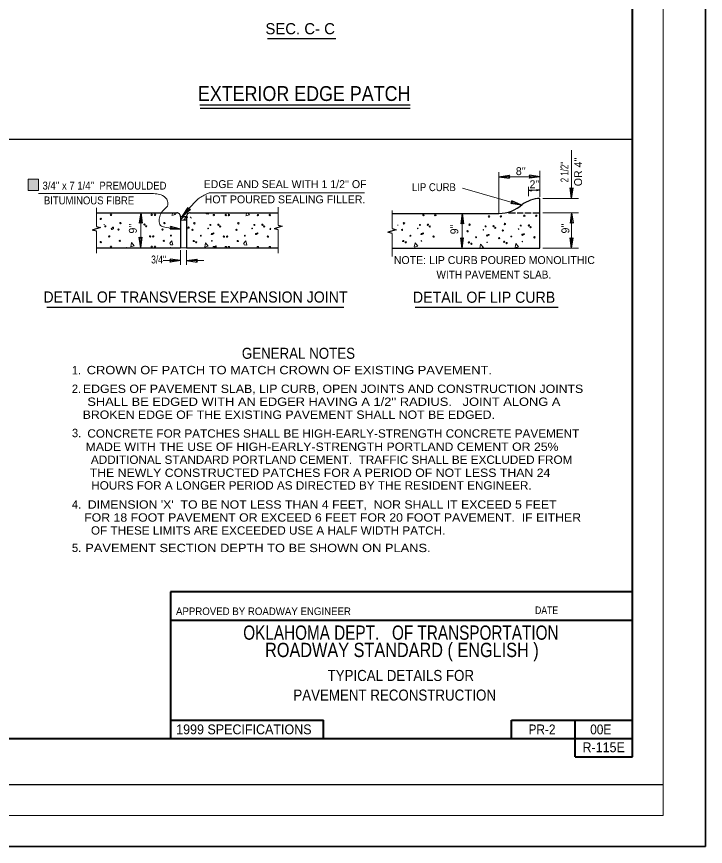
# Model space of a CAD drawing. Extents: x 68 to 441, y -138 to 136.
# Drawn here: x 328.4 to 440.5, y -137.9 to -2.9 of the extents above; entities that cross this region are included whole.
import ezdxf
from ezdxf.enums import TextEntityAlignment as Align

# ---------------------------------------------------------------- set-up
doc = ezdxf.new("R2010")
doc.units = 0
doc.header["$LTSCALE"] = 0.51
doc.layers.add('1', color=7, linetype='Continuous', lineweight=13)

msp = doc.modelspace()

# ---------------------------------------------------------------- hatches: boundary and pattern name
at = {"layer": '1'}
msp.add_hatch(color=256, dxfattribs=at).paths.add_polyline_path([(330.2957, -31.1747), (332.0129, -31.1747), (332.0129, -29.3795), (330.2957, -29.3795)])

# ---------------------------------------------------------------- linework, layer by layer
for p, q in [((433.6647, -132.8843), (433.665, 97.1185)), ((418.75, -24.6595), (418.7493, -32.4799)), ((406.9072, -28.2027), (406.9067, -34.9188)), ((413.5695, -28.0197), (413.5693, -32.2261)), ((406.907, -28.9643), (413.5695, -28.9641)), ((400.9651, -30.8035), (410.575, -33.5704)), ((411.7215, -30.6205), (411.7215, -32.104)), ((331.9697, -31.6999), (350.7002, -31.6999)), ((359.7751, -31.5774), (385.0364, -31.5774)), ((411.7215, -31.1587), (413.5695, -31.1587)), ((414.0362, -32.4801), (419.8657, -32.4798)), ((341.4106, -34.0003), (341.4106, -37.059)), ((348.6258, -34.8259), (348.6256, -40.506)), ((353.7261, -35.2407), (353.8051, -34.8262)), ((365.7578, -35.2765), (365.8432, -34.8267)), ((371.0146, -33.8861), (371.0146, -36.8302)), ((389.5528, -34.4625), (389.5528, -37.4066)), ((400.9349, -34.9187), (400.9347, -40.5984)), ((414.0364, -34.8168), (419.866, -34.8163)), ((418.7492, -34.8164), (418.7485, -40.5989)), ((355.6438, -35.4303), (355.1013, -35.9996)), ((355.306, -35.4305), (355.1016, -35.6449)), ((356.0777, -35.4672), (355.5677, -36.0026)), ((356.0777, -35.8441), (355.9264, -36.0026)), ((371.002, -37.6037), (371.002, -41.3804)), ((341.398, -37.8325), (341.398, -41.3804)), ((389.5402, -38.1801), (389.5402, -41.9568)), ((355.1013, -40.9282), (355.1013, -43.2911)), ((356.0772, -40.9282), (356.0772, -43.2908)), ((414.0367, -40.5989), (419.8662, -40.5987)), ((352.2836, -42.6148), (355.1013, -42.6148)), ((356.0772, -42.615), (358.8791, -42.615)), ((73.6602, -132.8843), (433.6647, -132.8843))]:
    msp.add_line(p, q, dxfattribs=at)
at = {"layer": '1', "lineweight": 40}
for p, q in [((428.6644, -120.384), (428.6647, 84.6188)), ((353.4857, -96.4908), (353.4857, -120.384)), ((428.6644, -96.4908), (353.4857, -96.4908)), ((353.4857, -101.1383), (428.6644, -101.1383)), ((353.4857, -117.4051), (378.3603, -117.4051)), ((378.3603, -120.384), (378.3603, -117.4051)), ((408.984, -120.384), (408.984, -117.4051)), ((408.984, -117.4051), (428.6644, -117.4051)), ((419.3115, -123.3628), (419.3115, -117.4051)), ((103.6606, -120.384), (428.6644, -120.384)), ((428.6644, -123.3628), (428.6644, -120.384)), ((419.3115, -123.3628), (428.6644, -123.3628))]:
    msp.add_line(p, q, dxfattribs=at)
at = {"layer": '1', "lineweight": 25}
for p, q in [((369.2771, -6.4445), (380.3587, -6.4447)), ((392.469, -17.3305), (358.2385, -17.3313)), ((392.469, -17.8563), (358.3181, -17.8573)), ((103.6606, -22.8616), (428.6644, -22.8616)), ((406.907, -28.9643), (408.61, -28.7302)), ((406.907, -28.9643), (408.61, -29.1982)), ((413.5695, -28.9641), (411.8665, -28.7302)), ((413.5695, -28.9641), (411.8665, -29.1982)), ((418.7493, -32.4799), (418.5155, -30.7769)), ((418.7493, -32.4799), (418.5155, -30.7769)), ((418.7493, -32.4799), (418.9835, -30.7769)), ((418.7493, -32.4799), (418.9835, -30.7769)), ((411.7215, -31.1589), (412.236, -31.0882)), ((411.7215, -31.1589), (412.2357, -31.2297)), ((413.5387, -31.1589), (413.0243, -31.0882)), ((413.5387, -31.1589), (413.0246, -31.2297)), ((410.575, -33.5704), (408.8737, -33.3241)), ((410.575, -33.5704), (409.0032, -32.8744)), ((413.5695, -40.5989), (413.5693, -32.4801)), ((341.4106, -34.8259), (354.4975, -34.8262)), ((348.6258, -34.8259), (348.3918, -36.5289)), ((348.6258, -34.8259), (348.3918, -36.5289)), ((348.6258, -34.8259), (348.8597, -36.5289)), ((348.6258, -34.8259), (348.8597, -36.5289)), ((355.4353, -35.3819), (356.3692, -33.9387)), ((355.4353, -35.3819), (356.7239, -34.2442)), ((356.6815, -34.8264), (371.0146, -34.8269)), ((389.5528, -34.9186), (406.9067, -34.9188)), ((400.9349, -34.9187), (400.7008, -36.6217)), ((400.9349, -34.9187), (401.1688, -36.6217)), ((408.4504, -34.8171), (409.6082, -34.8168)), ((409.8924, -34.8168), (410.8678, -34.8168)), ((411.1522, -34.8166), (412.1678, -34.8166)), ((412.4114, -34.8166), (413.5695, -34.8166)), ((418.7492, -34.8164), (418.515, -36.5194)), ((418.7492, -34.8164), (418.983, -36.5194)), ((355.1016, -35.4305), (355.1013, -40.506)), ((355.1016, -35.4305), (356.0777, -35.4303)), ((356.0777, -35.4303), (356.0772, -40.506)), ((341.398, -37.8325), (340.7132, -37.6497)), ((355.1104, -37.4952), (353.3914, -37.5011)), ((355.1104, -37.4952), (353.4536, -37.0373)), ((371.002, -37.6037), (370.3171, -37.4209)), ((348.6256, -40.506), (348.3917, -38.803)), ((348.6256, -40.506), (348.8597, -38.803)), ((389.5402, -38.1801), (388.8553, -37.9973)), ((400.9347, -40.5984), (400.7007, -38.8954)), ((400.9347, -40.5984), (401.1687, -38.8954)), ((418.7485, -40.5989), (418.5147, -38.8959)), ((418.7485, -40.5989), (418.9827, -38.8959)), ((341.398, -40.5057), (355.1013, -40.506)), ((356.0772, -40.506), (371.002, -40.5065)), ((389.5402, -40.5984), (413.5695, -40.5989)), ((355.1013, -42.6148), (353.3983, -42.3807)), ((355.1013, -42.6148), (353.3983, -42.8487)), ((356.0772, -42.615), (357.7802, -42.381)), ((356.0772, -42.615), (357.7802, -42.849)), ((333.3479, -50.1847), (381.6577, -50.1857)), ((393.2754, -50.1859), (416.5451, -50.1864)), ((88.6602, -127.8839), (433.6647, -127.8839))]:
    msp.add_line(p, q, dxfattribs=at)
at = {"layer": '1', "lineweight": 35}
msp.add_lwpolyline([(67.6197, -137.9371), (440.5157, -137.9371), (440.5157, 135.837), (67.6197, 135.837)], close=True, dxfattribs=at)
at = {"layer": '1'}
for points in [[(330.2957, -31.1747), (332.0129, -31.1747), (332.0129, -29.3795), (330.2957, -29.3795)], [(355.1016, -36.0026), (356.0772, -36.0026), (356.0772, -40.506), (355.1016, -40.506)]]:
    msp.add_lwpolyline(points, close=True, dxfattribs=at)
at = {"layer": '1', "lineweight": 25}
for points in [[(408.61, -28.7302), (408.4783, -28.9667), (408.61, -29.1982)], [(411.8665, -29.1982), (411.9982, -28.9617), (411.8665, -28.7302)], [(418.5155, -30.7769), (418.7519, -30.9087), (418.9835, -30.7769)], [(418.5155, -30.7769), (418.7519, -30.9087), (418.9835, -30.7769)], [(412.236, -31.0882), (412.1962, -31.1597), (412.2357, -31.2297)], [(413.0243, -31.0882), (413.0641, -31.1597), (413.0246, -31.2297)], [(408.8737, -33.3241), (409.0657, -33.1334), (409.0032, -32.8744)], [(356.3692, -33.9387), (356.4624, -34.1928), (356.7239, -34.2442)], [(348.8597, -36.5289), (348.6233, -36.3972), (348.3918, -36.5289)], [(348.8597, -36.5289), (348.6233, -36.3972), (348.3918, -36.5289)], [(418.983, -36.5194), (418.7466, -36.3877), (418.515, -36.5194)], [(341.4106, -37.059), (342.0615, -37.2327), (340.7132, -37.6497)], [(353.3914, -37.5011), (353.5534, -37.2843), (353.4536, -37.0373)], [(371.0146, -36.8302), (371.6655, -37.0039), (370.3171, -37.4209)], [(389.5528, -37.4066), (390.2037, -37.5802), (388.8553, -37.9973)], [(401.1688, -36.6217), (400.9324, -36.49), (400.7008, -36.6217)], [(348.3917, -38.803), (348.6281, -38.9348), (348.8597, -38.803)], [(400.7007, -38.8954), (400.9372, -39.0272), (401.1687, -38.8954)], [(418.5147, -38.8959), (418.7511, -39.0277), (418.9827, -38.8959)], [(353.3983, -42.8487), (353.5301, -42.6123), (353.3983, -42.3807)], [(357.7802, -42.381), (357.6484, -42.6174), (357.7802, -42.849)]]:
    msp.add_lwpolyline(points, dxfattribs=at)
at = {"layer": '1'}
for points in [[(354.0535, -34.8262), (354.2913, -35.1153), (353.7104, -35.2724)], [(359.6339, -34.8264), (359.6755, -35.025), (359.267, -34.9936), (359.2116, -34.8264)], [(366.0561, -34.8267), (366.3229, -35.1508), (365.7422, -35.3079)], [(356.6492, -35.6012), (356.6976, -35.5647), (356.7762, -35.5647), (356.8073, -35.6432), (356.7917, -35.7218)], [(344.1728, -37.4237), (344.0787, -37.4707), (344.0001, -37.5181), (343.9216, -37.5339), (343.8431, -37.5337), (343.796, -37.4554), (343.8431, -37.3767), (343.9216, -37.361), (343.9842, -37.2983), (344.0316, -37.2354), (344.0942, -37.1883), (344.1728, -37.1881), (344.2043, -37.2667), (344.1887, -37.3454)], [(344.1902, -37.3484), (344.171, -37.4219), (344.1687, -37.424)], [(356.2045, -37.4594), (356.1102, -37.5065), (356.0777, -37.5262)], [(356.2217, -37.3839), (356.2027, -37.4577), (356.2005, -37.4594)], [(369.8057, -37.5607), (369.7626, -37.5694), (369.6841, -37.5694), (369.6368, -37.4909), (369.6841, -37.4124), (369.7623, -37.3965), (369.8057, -37.353)], [(346.9998, -40.3449), (347.1255, -39.6855), (347.5652, -40.2196), (346.9842, -40.3767)], [(353.3334, -39.7638), (353.7104, -39.3711), (353.8517, -40.0467), (353.4434, -40.015), (353.3648, -39.7796)], [(359.0317, -40.3804), (359.1572, -39.721), (359.5967, -40.2551), (359.016, -40.4122)], [(365.3649, -39.7993), (365.7419, -39.4068), (365.8832, -40.0822), (365.4749, -40.0507), (365.3966, -39.8151)], [(393.1374, -40.3804), (393.263, -39.721), (393.7024, -40.2551), (393.1217, -40.4122)], [(403.817, -40.6106), (403.9426, -39.9512), (404.382, -40.4853), (403.8013, -40.6423)], [(409.5587, -40.4955), (409.6843, -39.8361), (410.1237, -40.3702), (409.5431, -40.5272)]]:
    msp.add_lwpolyline(points, dxfattribs=at)
for centre, radius in [((343.7771, -35.1581), 0.1163), ((350.4245, -35.1581), 0.1163), ((350.939, -35.1581), 0.1163), ((360.5206, -35.2012), 0.1176), ((362.4561, -35.1936), 0.1163), ((362.9706, -35.1936), 0.1163), ((367.6824, -35.2012), 0.1176), ((369.618, -35.1936), 0.1163), ((394.6263, -35.2012), 0.1176), ((396.5619, -35.1936), 0.1163), ((342.1222, -35.8175), 0.1204), ((345.3226, -36.5042), 0.1204), ((352.4844, -36.5042), 0.1204), ((357.3542, -36.5397), 0.1204), ((364.516, -36.5397), 0.1204), ((391.4599, -36.5397), 0.1204), ((405.3059, -35.4313), 0.1176), ((407.2415, -35.4238), 0.1163), ((411.0476, -35.3163), 0.1176), ((412.9832, -35.3087), 0.1163), ((342.8615, -37.0206), 0.097), ((345.0039, -37.5623), 0.1039), ((349.23, -36.7347), 0.1106), ((349.5088, -37.0206), 0.097), ((352.1658, -37.5623), 0.1039), ((356.4158, -37.2296), 0.1163), ((357.0355, -37.5979), 0.1039), ((359.5923, -37.3668), 0.0478), ((359.9507, -36.8025), 0.0811), ((361.2616, -36.7703), 0.1106), ((361.5404, -37.0562), 0.097), ((364.1974, -37.5979), 0.1039), ((366.7542, -37.3668), 0.0478), ((367.1126, -36.8025), 0.0811), ((368.4234, -36.7703), 0.1106), ((368.7023, -37.0562), 0.097), ((391.1413, -37.5979), 0.1039), ((393.698, -37.3668), 0.0478), ((394.0565, -36.8025), 0.0811), ((395.3673, -36.7703), 0.1106), ((395.6462, -37.0562), 0.097), ((401.8208, -37.828), 0.1039), ((402.1395, -36.7699), 0.1204), ((404.3776, -37.597), 0.0478), ((404.736, -37.0327), 0.0811), ((406.0469, -37.0004), 0.1106), ((406.3258, -37.2864), 0.097), ((407.5626, -37.7129), 0.1039), ((407.8813, -36.6548), 0.1204), ((410.1194, -37.4819), 0.0478), ((410.4778, -36.9176), 0.0811), ((411.7886, -36.8854), 0.1106), ((412.0675, -37.1713), 0.097), ((343.4902, -38.6693), 0.1111), ((350.1376, -38.6693), 0.1111), ((350.6521, -38.6693), 0.1111), ((353.5355, -38.5339), 0.0755), ((358.4053, -38.5694), 0.0755), ((360.2135, -38.283), 0.1021), ((360.4647, -38.1873), 0.0738), ((362.1692, -38.7048), 0.1111), ((362.6837, -38.7048), 0.1111), ((365.5671, -38.5694), 0.0755), ((367.3754, -38.283), 0.1021), ((367.6265, -38.1873), 0.0738), ((369.3311, -38.7048), 0.1111), ((392.511, -38.5694), 0.0755), ((394.3192, -38.283), 0.1021), ((394.5704, -38.1873), 0.0738), ((396.2749, -38.7048), 0.1111), ((403.1906, -38.7996), 0.0755), ((404.9988, -38.5132), 0.1021), ((405.25, -38.4175), 0.0738), ((406.9545, -38.935), 0.1111), ((408.9324, -38.6845), 0.0755), ((410.7406, -38.3981), 0.1021), ((410.9918, -38.3024), 0.0738), ((412.6963, -38.8199), 0.1111), ((342.1222, -39.5935), 0.1204), ((343.7771, -40.3662), 0.1163), ((345.2108, -39.3861), 0.1036), ((350.4245, -40.3662), 0.1163), ((350.939, -40.3662), 0.1163), ((352.3727, -39.3861), 0.1036), ((357.2424, -39.4217), 0.1036), ((357.6426, -39.6338), 0.1039), ((360.1993, -39.4028), 0.0478), ((360.8205, -40.3189), 0.1021), ((364.4043, -39.4217), 0.1036), ((391.3482, -39.4217), 0.1036), ((391.7483, -39.6338), 0.1039), ((394.3051, -39.4028), 0.0478), ((402.0277, -39.6518), 0.1036), ((402.4279, -39.864), 0.1039), ((404.9847, -39.6329), 0.0478), ((407.7695, -39.5368), 0.1036), ((408.1696, -39.7489), 0.1039), ((410.7264, -39.5178), 0.0478)]:
    msp.add_circle(centre, radius, dxfattribs=at)
at = {"layer": '1', "lineweight": 25}
for centre, radius, start, end in [((406.9194, -29.2902), 5.6287, 269.87119, 312.26726), ((413.9428, -38.2693), 5.8013, 93.69127, 123.92369), ((354.4974, -35.4303), 0.6041, 359.98816, 89.98889), ((356.6817, -35.4304), 0.6041, 90.00434, 180.00538)]:
    msp.add_arc(centre, radius, start, end, dxfattribs=at)
at = {"layer": '1'}
for centre, radius, start, end in [((356.1288, -35.5326), 0.1111, 242.52496, 117.46736), ((342.5826, -36.7347), 0.1106, 334.48294, 25.51787), ((390.3742, -36.8274), 0.1106, 334.48294, 25.51787), ((346.3737, -40.5565), 0.0755, 120.61462, 137.84221), ((346.3737, -40.5565), 0.0755, 42.15521, 59.3854), ((353.5355, -40.5565), 0.0755, 120.61462, 138.00849), ((353.5355, -40.5565), 0.0755, 41.98894, 59.3854), ((360.5206, -40.4093), 0.1176, 304.50174, 235.49367), ((362.4561, -40.4018), 0.1163, 296.02884, 243.96656), ((362.9706, -40.4018), 0.1163, 296.00557, 243.98984), ((367.6824, -40.4093), 0.1176, 304.25271, 235.7427), ((369.618, -40.4018), 0.1163, 295.70307, 244.29233)]:
    msp.add_arc(centre, radius, start, end, dxfattribs=at)
for points in [[(350.7002, -31.6999), (351.2163, -31.7616), (352.1713, -31.9927), (352.9979, -32.9231), (352.9569, -33.7332), (352.3253, -34.3802), (351.7792, -35.1989), (351.6168, -36.0932), (351.8403, -36.8856), (352.531, -37.1498), (355.1104, -37.4952)], [(359.7751, -31.5774), (358.198, -32.4149), (357.2025, -33.3296), (355.4353, -35.3819)]]:
    msp.add_spline(points, degree=3, dxfattribs=at)

# ---------------------------------------------------------------- texts
for s, height, p in [('SEC. C- C', 1.812, (374.5709, -5.7744)), ("8''", 1.284, (410.4747, -28.6945)), ("EDGE AND SEAL WITH 1 1/2'' OF ", 1.284, (372.3573, -30.8052)), ('2"', 1.284, (412.6828, -30.8234)), ('HOT POURED SEALING FILLER.', 1.284, (372.1062, -33.288)), ('NOTE: LIP CURB POURED MONOLITHIC', 1.284, (406.1741, -43.1683))]:
    msp.add_text(s, height=height, dxfattribs=at).set_placement(p, align=Align.CENTER)
for s, height, width, p in [('EXTERIOR EDGE PATCH', 2.416, 0.9, (375.2208, -16.63)), ("3/4'' x 7 1/4''  PREMOULDED", 1.284, 0.9, (342.7221, -31.0472)), ('LIP CURB', 1.284, 0.9, (396.3367, -31.2991)), ('BITUMINOUS FIBRE', 1.284, 0.9, (340.2106, -33.4567)), ("3/4''", 1.284, 0.8, (351.5425, -43.0688)), ('WITH PAVEMENT SLAB.', 1.284, 0.95, (406.0839, -45.5227)), ('DETAIL OF TRANSVERSE EXPANSION JOINT', 1.812, 0.95, (357.5316, -49.4361)), ('DETAIL OF LIP CURB', 1.812, 0.95, (404.4978, -49.4686)), ('GENERAL NOTES', 1.8, 0.9, (374.2885, -58.591)), ('CROWN OF PATCH TO MATCH CROWN OF EXISTING PAVEMENT.', 1.359, 1.15, (372.8117, -61.1008)), ('EDGES OF PAVEMENT SLAB, LIP CURB, OPEN JOINTS AND CONSTRUCTION JOINTS', 1.359, 1.1, (379.9244, -64.1467)), ("SHALL BE EDGED WITH AN EDGER HAVING A 1/2'' RADIUS.   JOINT ALONG A", 1.359, 1.15, (378.4249, -66.2519)), ('BROKEN EDGE OF THE EXISTING PAVEMENT SHALL NOT BE EDGED.', 1.359, 1.1, (372.7237, -68.3604)), ('CONCRETE FOR PATCHES SHALL BE HIGH-EARLY-STRENGTH CONCRETE PAVEMENT', 1.359, 1.05, (379.9614, -71.417)), ('MADE WITH THE USE OF HIGH-EARLY-STRENGTH PORTLAND CEMENT OR 25%', 1.359, 1.1, (378.1276, -73.5779)), ('ADDITIONAL STANDARD PORTLAND CEMENT.  TRAFFIC SHALL BE EXCLUDED FROM', 1.359, 1.05, (379.6935, -75.6874)), ('THE NEWLY CONSTRUCTED PATCHES FOR A PERIOD OF NOT LESS THAN 24 ', 1.359, 1.1, (378.0792, -77.8077)), ('HOURS FOR A LONGER PERIOD AS DIRECTED BY THE RESIDENT ENGINEER.', 1.359, 1.05, (376.4062, -79.8676)), ("DIMENSION 'X'  TO BE NOT LESS THAN 4 FEET,  NOR SHALL IT EXCEED 5 FEET", 1.359, 1.1, (378.1572, -82.9763)), ('FOR 18 FOOT PAVEMENT OR EXCEED 6 FEET FOR 20 FOOT PAVEMENT.  IF EITHER', 1.359, 1.1, (379.8524, -85.0882)), ('OF THESE LIMITS ARE EXCEEDED USE A HALF WIDTH PATCH.', 1.359, 1.05, (369.3613, -87.2002)), ('PAVEMENT SECTION DEPTH TO BE SHOWN ON PLANS.', 1.359, 1.15, (367.6959, -90.0448))]:
    msp.add_text(s, height=height, dxfattribs=dict(at, width=width)).set_placement(p, align=Align.CENTER)
at = {"layer": '1', "width": 0.75}
msp.add_text("2 1/2''", height=1.284, rotation=90, dxfattribs=at).set_placement((418.2252, -28.1868), align=Align.CENTER)
at = {"layer": '1'}
for s, height, rotation, p in [("OR 4''", 1.284, 90, (420.4434, -28.167)), ("9''", 1.284, 90, (347.9828, -37.3921)), ("9''", 1.284, 90, (400.3024, -37.5187)), ("9''", 1.284, 90, (418.3727, -37.3843)), ('1.', 1.359, 359.559, (338.1539, -61.1316)), ('2.', 1.359, 359.559, (338.1631, -64.1409)), ('3.', 1.359, 359.559, (338.1777, -71.3434)), ('4.', 1.359, 359.559, (338.1777, -82.957)), ('5.', 1.359, 359.559, (338.1776, -90.0255))]:
    msp.add_text(s, height=height, rotation=rotation, dxfattribs=at).set_placement(p, align=Align.CENTER)
for s, height, width, p in [('APPROVED BY ROADWAY ENGINEER', 1.237, 0.95, (354.3607, -100.291)), ('DATE', 1.237, 0.85, (412.7996, -100.1262)), ('OKLAHOMA DEPT.   OF TRANSPORTATION', 2.327, 0.8, (365.3037, -104.3113)), ('ROADWAY STANDARD ( ENGLISH )', 2.327, 0.85, (368.8596, -107.1299)), ('TYPICAL DETAILS FOR', 1.8, 0.9, (379.028, -111.0204)), ('PAVEMENT RECONSTRUCTION', 1.8, 0.9, (373.4655, -114.2124)), ('1999 SPECIFICATIONS', 1.6, 0.95, (354.3941, -119.6881)), ('PR-2', 1.6, 0.9, (411.7321, -119.6991)), ('00E', 1.6, 0.9, (421.7713, -119.6991)), ('R-115E', 1.6, 0.95, (420.5121, -122.6074))]:
    msp.add_text(s, height=height, dxfattribs=dict(at, width=width)).set_placement(p)

doc.saveas('drawing.dxf')
